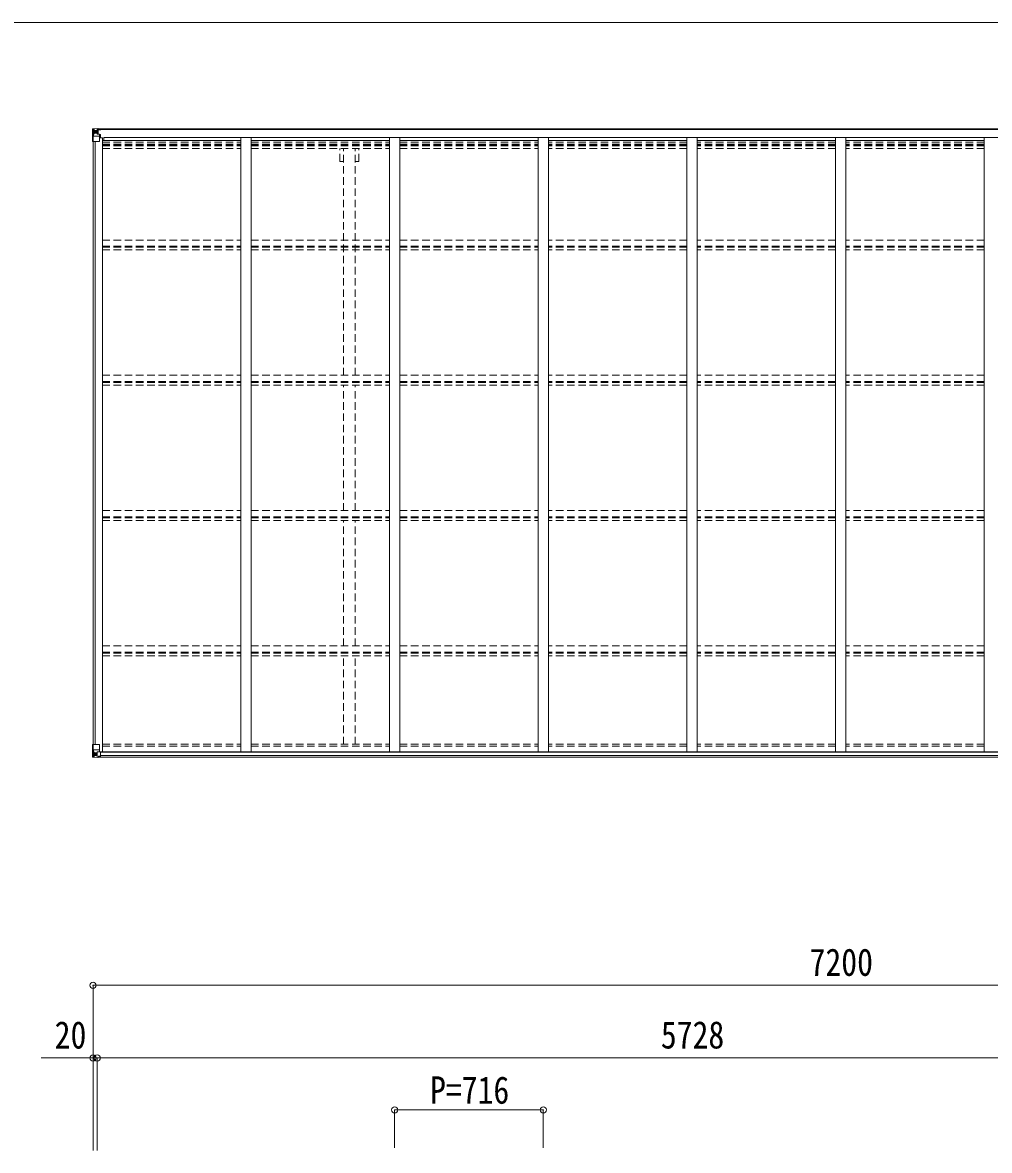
# Model space of a CAD drawing. Units: millimetres at full size, sheet at 1:30. Extents: x -8432 to 8432, y -5820 to 5820.
# Drawn here: x -407 to 4248, y 387 to 5820 of the extents above; entities that cross this region are included whole.
import ezdxf
from ezdxf.enums import TextEntityAlignment as Align

# ---------------------------------------------------------------- set-up
doc = ezdxf.new("R2010")
doc.units = ezdxf.units.MM
doc.header["$LTSCALE"] = 30
doc.header["$PDMODE"] = 32
doc.header["$PDSIZE"] = 30
doc.linetypes.add('DASHED1', pattern=[1.8, 1.2, -0.6])
for name, color, linetype, lineweight in [('0-3_ELV2', 4, 'Continuous', 9), ('0-4_TABLE1', 6, 'Continuous', 9), ('0-6_OTH_LINE', 6, 'Continuous', 9), ('F-0_240', 7, 'Continuous', 9)]:
    doc.layers.add(name, color=color, linetype=linetype, lineweight=lineweight)
doc.styles.add('ＭＳ ゴシック', font='')
doc.styles.get('ＭＳ ゴシック').set_extended_font_data('MS Gothic')

msp = doc.modelspace()

# ---------------------------------------------------------------- linework, layer by layer
at = {"layer": '0-3_ELV2'}
for p, q in [((-46.32, 5307.36), (5673.69, 5307.36)), ((-46.32, 5305.21), (5673.69, 5305.21)), ((-67.82, 5246.59), (-67.82, 2343.16)), ((-58.12, 5246.59), (-58.12, 2343.16)), ((-22.82, 5265.24), (-35.82, 5265.24)), ((-22.82, 5265.24), (-22.82, 2307.14)), ((-22.82, 5251.56), (643.18, 5251.56)), ((-15.32, 5251.56), (-15.32, 5267.08)), ((-15.32, 5267.08), (5647.69, 5267.08)), ((643.18, 5267.06), (643.18, 2307.14)), ((693.18, 5267.06), (693.18, 2307.14)), ((693.18, 5251.56), (1359.18, 5251.56)), ((1359.18, 5267.06), (1359.18, 2307.14)), ((1409.18, 5267.06), (1409.18, 2307.14)), ((1409.18, 5251.56), (2075.18, 5251.56)), ((2075.18, 5267.06), (2075.18, 2307.14)), ((2125.18, 5267.06), (2125.18, 2307.14)), ((2791.18, 5251.56), (2125.18, 5251.56)), ((2791.18, 5267.06), (2791.18, 2307.14)), ((2841.18, 5267.06), (2841.18, 2307.14)), ((3507.18, 5251.56), (2841.18, 5251.56)), ((3507.18, 5267.06), (3507.18, 2307.14)), ((3557.18, 5267.06), (3557.18, 2307.14)), ((4223.19, 5251.56), (3557.18, 5251.56)), ((4223.19, 5267.06), (4223.19, 2307.14)), ((-43.08, 2307.14), (5663.69, 2307.14)), ((-31.32, 2304.87), (5663.69, 2304.87)), ((-31.32, 2289.26), (5663.69, 2289.26)), ((-41.32, 2281.36), (5673.69, 2281.36))]:
    msp.add_line(p, q, dxfattribs=at)
at = {"layer": '0-3_ELV2', "linetype": 'DASHED1'}
for p, q in [((-22.82, 5243.17), (643.18, 5243.17)), ((-22.82, 5234.97), (643.18, 5234.97)), ((-22.82, 5231.04), (643.18, 5231.04)), ((-22.82, 5225.96), (643.18, 5225.96)), ((693.18, 5243.17), (1359.18, 5243.17)), ((693.18, 5234.97), (1359.18, 5234.97)), ((693.18, 5231.04), (1359.18, 5231.04)), ((693.18, 5225.96), (1359.18, 5225.96)), ((1409.18, 5243.17), (2075.18, 5243.17)), ((1409.18, 5234.97), (2075.18, 5234.97)), ((1409.18, 5231.04), (2075.18, 5231.04)), ((1409.18, 5225.96), (2075.18, 5225.96)), ((2791.18, 5243.17), (2125.18, 5243.17)), ((2791.18, 5234.97), (2125.18, 5234.97)), ((2791.18, 5231.04), (2125.18, 5231.04)), ((2791.18, 5225.96), (2125.18, 5225.96)), ((3507.18, 5243.17), (2841.18, 5243.17)), ((3507.18, 5234.97), (2841.18, 5234.97)), ((3507.18, 5231.04), (2841.18, 5231.04)), ((3507.18, 5225.96), (2841.18, 5225.96)), ((4223.19, 5243.17), (3557.18, 5243.17)), ((4223.19, 5234.97), (3557.18, 5234.97)), ((4223.19, 5231.04), (3557.18, 5231.04)), ((4223.19, 5225.96), (3557.18, 5225.96)), ((-22.82, 5212.95), (643.18, 5212.95)), ((693.18, 5212.95), (1359.18, 5212.95)), ((1120.99, 5151.36), (1120.99, 5212.95)), ((1138.69, 4120.7), (1138.69, 5212.95)), ((1193.69, 4120.7), (1193.69, 5212.95)), ((1211.39, 5151.36), (1211.39, 5212.95)), ((1409.18, 5212.95), (2075.18, 5212.95)), ((2791.18, 5212.95), (2125.18, 5212.95)), ((3507.18, 5212.95), (2841.18, 5212.95)), ((4223.19, 5212.95), (3557.18, 5212.95)), ((1120.99, 5151.36), (1138.69, 5151.36)), ((1193.69, 5151.36), (1211.39, 5151.36)), ((-22.82, 4772.36), (643.15, 4772.36)), ((-22.82, 4742.63), (643.15, 4742.63)), ((-22.82, 4738.08), (643.15, 4738.08)), ((693.18, 4772.36), (1359.15, 4772.36)), ((693.18, 4742.63), (1359.15, 4742.63)), ((693.18, 4738.08), (1359.15, 4738.08)), ((1409.18, 4772.36), (2075.15, 4772.36)), ((1409.18, 4742.63), (2075.15, 4742.63)), ((1409.18, 4738.08), (2075.15, 4738.08)), ((2791.18, 4772.36), (2125.18, 4772.36)), ((2791.18, 4742.63), (2125.18, 4742.63)), ((2791.18, 4738.08), (2125.18, 4738.08)), ((3507.18, 4772.36), (2841.18, 4772.36)), ((3507.18, 4742.63), (2841.18, 4742.63)), ((3507.18, 4738.08), (2841.18, 4738.08)), ((4223.15, 4772.36), (3557.18, 4772.36)), ((4223.15, 4742.63), (3557.18, 4742.63)), ((4223.15, 4738.08), (3557.18, 4738.08)), ((-22.82, 4725.07), (643.15, 4725.07)), ((693.18, 4725.07), (1359.15, 4725.07)), ((1409.18, 4725.07), (2075.15, 4725.07)), ((2791.18, 4725.07), (2125.18, 4725.07)), ((3507.18, 4725.07), (2841.18, 4725.07)), ((4223.15, 4725.07), (3557.18, 4725.07)), ((-22.82, 4120.7), (643.15, 4120.7)), ((-22.82, 4090.97), (643.15, 4090.97)), ((-22.82, 4086.42), (643.15, 4086.42)), ((693.18, 4120.7), (1359.15, 4120.7)), ((693.18, 4090.97), (1359.15, 4090.97)), ((693.18, 4086.42), (1359.15, 4086.42)), ((1409.18, 4120.7), (2075.15, 4120.7)), ((1409.18, 4090.97), (2075.15, 4090.97)), ((1409.18, 4086.42), (2075.15, 4086.42)), ((2791.18, 4120.7), (2125.18, 4120.7)), ((2791.18, 4090.97), (2125.18, 4090.97)), ((2791.18, 4086.42), (2125.18, 4086.42)), ((3507.18, 4120.7), (2841.18, 4120.7)), ((3507.18, 4090.97), (2841.18, 4090.97)), ((3507.18, 4086.42), (2841.18, 4086.42)), ((4223.15, 4120.7), (3557.18, 4120.7)), ((4223.15, 4090.97), (3557.18, 4090.97)), ((4223.15, 4086.42), (3557.18, 4086.42)), ((-22.82, 4073.41), (643.15, 4073.41)), ((693.18, 4073.41), (1359.15, 4073.41)), ((1138.69, 3468.92), (1138.69, 4073.41)), ((1193.69, 3468.92), (1193.69, 4073.41)), ((1409.18, 4073.41), (2075.15, 4073.41)), ((2791.18, 4073.41), (2125.18, 4073.41)), ((3507.18, 4073.41), (2841.18, 4073.41)), ((4223.15, 4073.41), (3557.18, 4073.41)), ((-22.82, 3469.04), (643.15, 3469.04)), ((-22.82, 3439.31), (643.15, 3439.31)), ((-22.82, 3434.76), (643.15, 3434.76)), ((693.18, 3469.04), (1359.15, 3469.04)), ((693.18, 3439.31), (1359.15, 3439.31)), ((693.18, 3434.76), (1359.15, 3434.76)), ((1409.18, 3469.04), (2075.15, 3469.04)), ((1409.18, 3439.31), (2075.15, 3439.31)), ((1409.18, 3434.76), (2075.15, 3434.76)), ((2791.18, 3469.04), (2125.18, 3469.04)), ((2791.18, 3439.31), (2125.18, 3439.31)), ((2791.18, 3434.76), (2125.18, 3434.76)), ((3507.18, 3469.04), (2841.18, 3469.04)), ((3507.18, 3439.31), (2841.18, 3439.31)), ((3507.18, 3434.76), (2841.18, 3434.76)), ((4223.15, 3469.04), (3557.18, 3469.04)), ((4223.15, 3439.31), (3557.18, 3439.31)), ((4223.15, 3434.76), (3557.18, 3434.76)), ((-22.82, 3421.75), (643.15, 3421.75)), ((693.18, 3421.75), (1359.15, 3421.75)), ((1138.69, 2817.26), (1138.69, 3420.55)), ((1193.69, 2817.26), (1193.69, 3420.55)), ((1409.18, 3421.75), (2075.15, 3421.75)), ((2791.18, 3421.75), (2125.18, 3421.75)), ((3507.18, 3421.75), (2841.18, 3421.75)), ((4223.15, 3421.75), (3557.18, 3421.75)), ((-22.82, 2817.38), (643.15, 2817.38)), ((-22.82, 2787.65), (643.15, 2787.65)), ((-22.82, 2783.1), (643.15, 2783.1)), ((693.18, 2817.38), (1359.15, 2817.38)), ((693.18, 2787.65), (1359.15, 2787.65)), ((693.18, 2783.1), (1359.15, 2783.1)), ((1409.18, 2817.38), (2075.15, 2817.38)), ((1409.18, 2787.65), (2075.15, 2787.65)), ((1409.18, 2783.1), (2075.15, 2783.1)), ((2791.18, 2817.38), (2125.18, 2817.38)), ((2791.18, 2787.65), (2125.18, 2787.65)), ((2791.18, 2783.1), (2125.18, 2783.1)), ((3507.18, 2817.38), (2841.18, 2817.38)), ((3507.18, 2787.65), (2841.18, 2787.65)), ((3507.18, 2783.1), (2841.18, 2783.1)), ((4223.15, 2817.38), (3557.18, 2817.38)), ((4223.15, 2787.65), (3557.18, 2787.65)), ((4223.15, 2783.1), (3557.18, 2783.1)), ((-22.82, 2770.09), (643.15, 2770.09)), ((693.18, 2770.09), (1359.15, 2770.09)), ((1138.69, 2343.31), (1138.69, 2768.89)), ((1193.69, 2343.31), (1193.69, 2768.89)), ((1409.18, 2770.09), (2075.15, 2770.09)), ((2791.18, 2770.09), (2125.18, 2770.09)), ((3507.18, 2770.09), (2841.18, 2770.09)), ((4223.15, 2770.09), (3557.18, 2770.09)), ((-22.82, 2343.31), (643.18, 2343.31)), ((693.18, 2343.31), (1359.18, 2343.31)), ((1409.18, 2343.31), (2075.18, 2343.31)), ((2791.18, 2343.31), (2125.18, 2343.31)), ((3507.18, 2343.31), (2841.18, 2343.31)), ((4223.19, 2343.31), (3557.18, 2343.31)), ((-22.82, 2334.96), (643.18, 2334.96)), ((693.18, 2334.96), (1359.18, 2334.96)), ((1409.18, 2334.96), (2075.18, 2334.96)), ((2791.18, 2334.96), (2125.18, 2334.96)), ((3507.18, 2334.96), (2841.18, 2334.96)), ((4223.19, 2334.96), (3557.18, 2334.96))]:
    msp.add_line(p, q, dxfattribs=at)
at = {"layer": '0-4_TABLE1'}
for p, q in [((-69.82, 5307.3), (-69.82, 5246.59)), ((-41.32, 5309.99), (-68.88, 5308.3)), ((-68.88, 5308.26), (-68.88, 5308.3)), ((-59.91, 5308.69), (-67.83, 5308.21)), ((-66.97, 5307.24), (-66.97, 5307.17)), ((-66.97, 5246.59), (-66.97, 5307.17)), ((-66.43, 5273.47), (-62.28, 5285.56)), ((-66.43, 5273.47), (-59.82, 5273.26)), ((-63, 5303.8), (-65.74, 5307.47)), ((-62.15, 5300.29), (-59.82, 5300.35)), ((-62.15, 5286.82), (-62.15, 5300.29)), ((-59.82, 5286.79), (-62.15, 5286.82)), ((-47.82, 5309.48), (-59.82, 5308.69)), ((-46.32, 5300.35), (-59.82, 5300.35)), ((-46.32, 5286.79), (-59.82, 5286.79)), ((-59.82, 5286.79), (-59.82, 5286.79)), ((-59.82, 5273.26), (-35.82, 5273.26)), ((-54.34, 5293.15), (-54.34, 5292.19)), ((-47.82, 5283.49), (-47.82, 5309.59)), ((-47.82, 5308.71), (-41.32, 5309.1)), ((-46.32, 5303.88), (-47.82, 5303.88)), ((-46.99, 5283.23), (-36.64, 5281.58)), ((-46.99, 5282.6), (-46.99, 5283.23)), ((-36.64, 5280.95), (-46.99, 5282.6)), ((-41.32, 5308.18), (-46.32, 5308.09)), ((-37.82, 5303.52), (-46.32, 5303.52)), ((-42.32, 5298.59), (-46.32, 5298.59)), ((-42.32, 5290.39), (-46.32, 5290.39)), ((-46.21, 5302.22), (-42.32, 5302.22)), ((-45.82, 5304.55), (-45.82, 5302.59)), ((-37.82, 5304.55), (-45.82, 5304.55)), ((-37.82, 5304.52), (-45.82, 5304.52)), ((-45.82, 5302.59), (-35.82, 5302.68)), ((-45.82, 5302.43), (-45.82, 5302.59)), ((-30.82, 5302.56), (-45.82, 5302.43)), ((-42.32, 5282.49), (-42.32, 5302.46)), ((-41.32, 5307.36), (-41.32, 5309.99)), ((-37.82, 5303.52), (-37.82, 5305.21)), ((-36.64, 5281.58), (-36.64, 5280.95)), ((-36.36, 5281.5), (-31.32, 5281.46)), ((-36.32, 5307.79), (-36.32, 5307.36)), ((-36.02, 5307.79), (-36.32, 5307.79)), ((-36.02, 5307.79), (-34.33, 5307.36)), ((-35.82, 5304.29), (-29.82, 5304.29)), ((-35.82, 5247.59), (-35.82, 5280.69)), ((-31.32, 5279.74), (-35.82, 5279.72)), ((-32.32, 5281.47), (-32.32, 5279.73)), ((-31.32, 5265.24), (-31.32, 5281.46)), ((-30.82, 5305.21), (-30.82, 5304.29)), ((-29.82, 5302.61), (-29.82, 5305.21)), ((-69.82, 5246.59), (-36.82, 5246.59)), ((-31.32, 5269.59), (-35.82, 5269.59)), ((-69.82, 2343.16), (-36.82, 2343.16)), ((-69.82, 2282.45), (-69.82, 2343.16)), ((-66.97, 2343.16), (-66.97, 2282.57)), ((-35.82, 2342.16), (-35.82, 2309.06)), ((-66.97, 2282.5), (-66.97, 2282.57)), ((-66.43, 2316.27), (-59.82, 2316.49)), ((-66.43, 2316.27), (-62.28, 2304.19)), ((-63, 2285.95), (-65.74, 2282.28)), ((-59.82, 2302.96), (-62.15, 2302.93)), ((-62.15, 2302.93), (-62.15, 2289.45)), ((-62.15, 2289.45), (-59.82, 2289.39)), ((-59.82, 2316.49), (-35.82, 2316.49)), ((-59.82, 2302.96), (-59.82, 2302.96)), ((-47.82, 2302.96), (-59.82, 2302.96)), ((-59.82, 2289.4), (-47.82, 2289.4)), ((-55.3, 2296.6), (-55.3, 2297.56)), ((-47.82, 2306.94), (-41.32, 2306.94)), ((-47.82, 2306.94), (-47.82, 2280.16)), ((-36.64, 2308.8), (-46.99, 2307.15)), ((-46.99, 2307.15), (-46.99, 2306.94)), ((-44.29, 2306.94), (-36.64, 2308.17)), ((-41.32, 2306.94), (-32.32, 2306.91)), ((-41.32, 2279.76), (-41.32, 2285.7)), ((-32.32, 2285.13), (-41.32, 2285.08)), ((-36.64, 2308.17), (-36.64, 2308.8)), ((-31.32, 2306), (-31.32, 2285.85)), ((-68.88, 2281.49), (-68.88, 2281.44)), ((-59.91, 2281.06), (-67.83, 2281.53)), ((-47.82, 2280.27), (-59.82, 2281.05))]:
    msp.add_line(p, q, dxfattribs=at)
for points in [[(-56.26, 5294.11), (-57.22, 5294.11), (-57.22, 5295.07), (-56.26, 5295.07)], [(-55.3, 5296.03), (-55.3, 5296.99), (-54.34, 5296.99), (-54.34, 5296.03)], [(-54.34, 5292.19), (-55.3, 5292.19), (-55.3, 5293.15)], [(-53.38, 5295.07), (-52.42, 5295.07), (-52.42, 5294.11), (-53.38, 5294.11)], [(-41.32, 5308.59), (-46.32, 5308.59), (-46.32, 5283.13)], [(-35.82, 5304.29), (-35.82, 5302.67), (-29.82, 5302.72)], [(-56.26, 2294.68), (-57.22, 2294.68), (-57.22, 2295.64), (-56.26, 2295.64)], [(-55.3, 2297.56), (-54.34, 2297.56), (-54.34, 2296.6)], [(-54.34, 2293.72), (-54.34, 2292.76), (-55.3, 2292.76), (-55.3, 2293.72)], [(-53.38, 2295.64), (-52.42, 2295.64), (-52.42, 2294.68), (-53.38, 2294.68)], [(-31.32, 2285.85), (-31.33, 2285.74), (-41.32, 2285.7)], [(-68.88, 2281.44), (-59.82, 2280.89), (-41.32, 2279.76)]]:
    msp.add_lwpolyline(points, dxfattribs=at)
for centre in [(-54.82, 5294.59), (-54.82, 2295.16)]:
    msp.add_circle(centre, 5.3, dxfattribs=at)
for centre, radius, start, end in [((-68.82, 5307.3), 0.999, 93.4424, 179.95083), ((-68.82, 5307.3), 1, 93.50017, 180.00079), ((-68.82, 5307.26), 0.999, 93.4424, 179.95083), ((-67.66, 5320.91), 12.7, 269.24466, 275.10311), ((-65.69, 5307.3), 1.28, 131.17831, 182.45895), ((-56.26, 5296.03), 0.96, 270, 0), ((-56.26, 5293.15), 0.96, 0, 90), ((-53.38, 5296.03), 0.96, 180, 270), ((-53.38, 5293.15), 0.96, 90, 180), ((-46.88, 5284.16), 0.937, 182.32209, 263.26766), ((-46.88, 5283.53), 0.937, 182.32209, 263.26766), ((-45.82, 5305.05), 0.5, 179.99802, 269.99691), ((-45.82, 5305.02), 0.5, 180.00109, 270.00109), ((-45.82, 5302.09), 0.5, 90.52895, 180.04464), ((-45.8, 5301.92), 0.513, 91.88028, 181.04707), ((-36.75, 5280.65), 0.937, 2.32209, 83.26766), ((-36.75, 5280.02), 0.937, 2.32209, 83.26766), ((-30.68, 5310.25), 7.69, 268.96999, 276.43426), ((-36.82, 5247.59), 1, 270, 0), ((-36.82, 2342.16), 1, 0, 90), ((-68.82, 2282.49), 0.999, 180.04917, 266.5576), ((-68.82, 2282.45), 0.999, 180.04917, 266.5576), ((-68.82, 2282.44), 1, 179.99921, 266.49983), ((-65.69, 2282.45), 1.28, 177.54105, 228.82169), ((-56.26, 2296.6), 0.96, 270, 0), ((-56.26, 2293.72), 0.96, 0, 90), ((-53.38, 2296.6), 0.96, 180, 270), ((-53.38, 2293.72), 0.96, 90, 180), ((-46.88, 2306.21), 0.937, 96.73234, 129.06602), ((-36.75, 2309.73), 0.937, 276.73234, 357.67791), ((-36.75, 2309.1), 0.937, 276.73234, 357.67791), ((-67.66, 2268.84), 12.7, 84.89689, 90.75534)]:
    msp.add_arc(centre, radius, start, end, dxfattribs=at)
for centre, major_axis, ratio, start_param, end_param in [((132.12, 5320.61), (201, 12.36), 0.060933, 3.1373463, 3.1378449), ((-66.88, 5308.38), (2, 0.12), 0.060933, 3.1378449, 4.2119296), ((-65.71, 5275.82), (0.85, 2.32), 0.403757, 2.3087461, 3.2744049), ((-66.69, 5305.28), (-0.02, 3), 0.466854, 5.5234897, 6.1575023), ((-65.02, 5300.21), (0.03, 5), 0.573921, 4.7320603, 5.5159136), ((-63.55, 5286.84), (0, 3), 0.468246, 4.2703918, 4.7058971), ((-141.56, 5300.35), (81.75, 0), 0.061163, 0, 0.0007725), ((-65.7, 2313.93), (0.85, -2.32), 0.403757, 3.0087805, 3.9744392), ((-66.69, 2284.46), (-0.02, -3), 0.466854, 0.125683, 0.7596956), ((-65.02, 2289.53), (0.03, -5), 0.573921, 0.7672717, 1.551125), ((-63.55, 2302.9), (0, -3), 0.468246, 1.5772882, 2.0127935), ((-141.56, 2289.4), (81.75, 0), 0.061163, 6.2824128, 6.2831853), ((-32.32, 2306), (1, -0.021), 0.906239, 0.0187047, 1.589501), ((-32.32, 2285.84), (1, 0.012), 0.707053, 4.7036637, 6.124411), ((-66.88, 2281.37), (2, -0.12), 0.060933, 2.0712557, 3.1453404), ((132.12, 2269.13), (201, -12.36), 0.060933, 3.1453404, 3.145839)]:
    msp.add_ellipse(centre, major_axis=major_axis, ratio=ratio, start_param=start_param, end_param=end_param, dxfattribs=at)
at = {"layer": '0-6_OTH_LINE'}
for p, q in [((-67.81, 1182.4), (-67.81, 389.75)), ((-67.81, 1182.4), (7132.18, 1182.4)), ((-67.81, 832.4), (-67.81, 386.99)), ((-67.81, 832.4), (-47.82, 832.4)), ((-47.82, 832.4), (-47.82, 386.99)), ((-47.82, 832.4), (5680.19, 832.4)), ((1384.18, 582.4), (1384.18, 399.95)), ((1384.18, 582.4), (2100.18, 582.4)), ((2100.18, 582.4), (2100.18, 399.95))]:
    msp.add_line(p, q, dxfattribs=at)
at = {"layer": '0-6_OTH_LINE', "lineweight": 18}
msp.add_line((-67.81, 832.4), (-316.65, 832.4), dxfattribs=at)
at = {"layer": '0-6_OTH_LINE'}
for p in [(-67.81, 1182.4), (-67.81, 832.4), (-47.82, 832.4), (1384.18, 582.4), (2100.18, 582.4)]:
    msp.add_point(p, dxfattribs=at)
at = {"layer": 'F-0_240', "color": 5}
msp.add_line((-8432.06, 5820), (8007.94, 5820), dxfattribs=at)

# ---------------------------------------------------------------- texts
at = {"layer": '0-6_OTH_LINE', "color": 7, "style": 'ＭＳ ゴシック', "width": 0.85}
for s, p in [('7200', (3382.18, 1188.4)), ('20', (-252.41, 838.02)), ('5728', (2666.18, 838.4)), ('P=716', (1554.68, 572.4))]:
    msp.add_text(s, height=132, dxfattribs=at).set_placement(p, align=Align.BOTTOM_LEFT)

doc.saveas('drawing.dxf')
